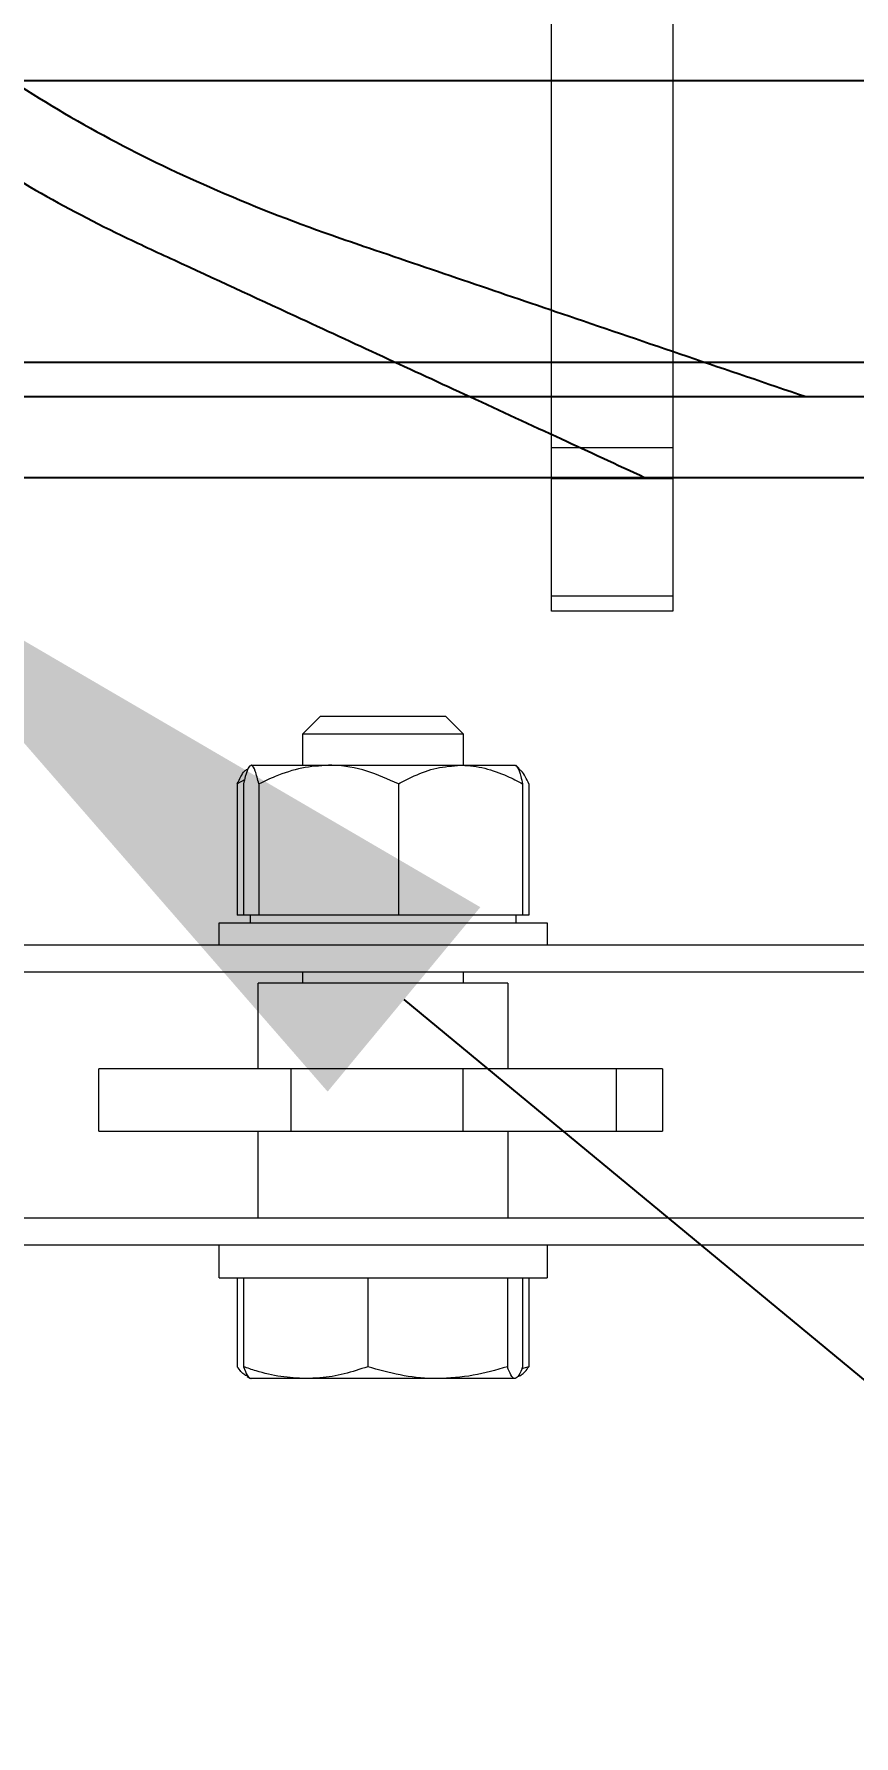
# Model space of a CAD drawing. Header units: feet. Extents: x -21 to 5170, y -254 to 1413.
# Drawn here: x 1855.72 to 1859.1, y 54.49 to 61.5 of the extents above; entities that cross this region are included whole.
import ezdxf
from ezdxf import colors
from ezdxf.entities.mleader import LeaderData, LeaderLine
from ezdxf.lldxf.tags import DXFTag
from ezdxf.math import Vec2, Vec3

# ---------------------------------------------------------------- set-up
doc = ezdxf.new("R2010")
doc.units = ezdxf.units.FT
doc.header["$MEASUREMENT"] = 0
for name, color, linetype in [('ATI CENTER SUPPORT', 7, 'Continuous'), ('DC FEEEDERS', 1, 'Continuous'), ('G-ANNO-TEXT', 1, 'Continuous'), ('PV-AG-DC1', 142, 'DC1'), ('WIRE MANAGEMENT', 4, 'Continuous')]:
    doc.layers.add(name, color=color, linetype=linetype)
doc.styles.add('NEI-A', font='arial.ttf')
tags = doc.linetypes.add('DC1', pattern='A,0.176989,-0.035266,["DC1",NEI-A,S=0.1,R=0,X=0,Y=-0.05],-0.314734,0.176989', length=0.703978).pattern_tags.tags
tags[6] = DXFTag(74, 10)

msp = doc.modelspace()

# ---------------------------------------------------------------- linework, layer by layer
at = {"layer": 'DC FEEEDERS'}
for points in [[(1852.42153, 61.30476), (2087.77006, 61.30476)], [(1852.42153, 60.14476), (2087.77006, 60.14476)]]:
    msp.add_lwpolyline(points, dxfattribs=at)
at = {"layer": 'PV-AG-DC1', "flags": 128}
for points in [[(1852.42153, 60.00291), (2087.77006, 60.00291)], [(1852.42153, 59.67045), (2087.77006, 59.67045)]]:
    msp.add_lwpolyline(points, dxfattribs=at)
at = {"layer": 'PV-AG-DC1'}
for points, knots in [([(1852.42153, 69.78642), (1852.52235, 68.82323), (1852.65729, 67.83961), (1852.95895, 66.2223), (1853.0924, 65.60398), (1853.47654, 64.28063), (1853.74335, 63.58056), (1854.31868, 62.59835), (1854.55629, 62.26897), (1855.06104, 61.7335), (1855.31618, 61.51671), (1855.86073, 61.14947), (1856.14962, 60.99601), (1856.61259, 60.79304), (1856.78017, 60.72762), (1856.95018, 60.66783), (1857.0007, 60.65006), (1857.05144, 60.63279), (1857.10218, 60.61552), (1857.3765, 60.52214), (1857.65082, 60.42875), (1857.92514, 60.33537), (1858.25069, 60.22455), (1858.57624, 60.11373), (1858.90178, 60.00291)], [5.1545752, 5.1545752, 5.1545752, 5.1545752, 7.9899379, 7.9899379, 9.6765806, 9.6765806, 11.6858612, 11.6858612, 12.7996381, 12.7996381, 13.7036105, 13.7036105, 14.6075829, 14.6075829, 15.1058256, 15.1058256, 15.1058256, 15.2539006, 15.2539006, 15.2539006, 16.0544781, 16.0544781, 16.0544781, 17.004551, 17.004551, 17.004551, 17.004551]), ([(1852.42153, 67.31546), (1852.45239, 67.1336), (1852.4849, 66.95077), (1852.62928, 66.17638), (1852.75993, 65.56715), (1853.12854, 64.27594), (1853.37823, 63.59495), (1853.92876, 62.58715), (1854.16861, 62.22756), (1854.71363, 61.60004), (1855.01487, 61.3271), (1855.58017, 60.9329), (1855.82816, 60.79121), (1856.08228, 60.66783), (1856.15432, 60.63286), (1856.22686, 60.59935), (1856.29939, 60.56584), (1856.4657, 60.48902), (1856.63201, 60.41219), (1856.79832, 60.33537), (1857.03822, 60.22455), (1857.27812, 60.11373), (1857.51803, 60.00291), (1857.64363, 59.94489), (1857.76924, 59.88686), (1857.89485, 59.82884), (1858.00914, 59.77604), (1858.12344, 59.72324), (1858.23774, 59.67045)], [7.4787728, 7.4787728, 7.4787728, 7.4787728, 7.9877747, 7.9877747, 9.6227732, 9.6227732, 11.503335, 11.503335, 12.6223337, 12.6223337, 13.6409475, 13.6409475, 14.3830075, 14.3830075, 14.3830075, 14.5933778, 14.5933778, 14.5933778, 15.0757196, 15.0757196, 15.0757196, 15.7715112, 15.7715112, 15.7715112, 16.1358044, 16.1358044, 16.1358044, 16.4673028, 16.4673028, 16.4673028, 16.4673028])]:
    msp.add_open_spline(points, degree=3, knots=knots, dxfattribs=at)
at = {"layer": 'WIRE MANAGEMENT', "color": 4, "linetype": 'Continuous', "lineweight": 18, "elevation": 0.11854, "flags": 128}
for points in [[(1858.35417, 59.79258), (1857.85417, 59.79258)], [(1858.35417, 59.66452), (1857.85417, 59.66452)]]:
    msp.add_lwpolyline(points, dxfattribs=at)

# ---------------------------------------------------------------- leaders
at = {"layer": 'G-ANNO-TEXT'}
ml = msp.add_multileader_mtext('Standard', dxfattribs=at)
ml.set_content('(TYP.) DC STRINGS FROM TRACKER TABLES ', color=256, style='NEI-A')
ml.set_leader_properties()
ml.build(insert=Vec2(0, 0))
ml.multileader.update_dxf_attribs({"dogleg_length": 0.89968, "arrow_head_size": 3})
ctx = ml.context
ctx.base_point, ctx.char_height, ctx.arrow_head_size, ctx.landing_gap_size, ctx.plane_origin = Vec3(1874.6988, 43.81809), 2, 3, 1.53573, Vec3(1922.73585, 88.3542)
notes = []
notes.append((ctx, [(0, (1, 1, 0), (1873.79912, 43.81809), (1, 0), 0.89968, [(0, [(1854.93558, 59.43313)], 0, [])])]))
ctx.mtext.insert, ctx.mtext.width, ctx.mtext.flow_direction = Vec3(1876.23453, 44.83514), 33.7171351, 5
ctx.mtext.has_bg_fill, ctx.mtext.bg_color, ctx.mtext.bg_scale_factor, ctx.mtext.bg_transparency, ctx.mtext.use_window_bg_color = 1, -1073741824, 1.5, 0, 1
for ctx, leaders in notes:
    for number, flags, end, landing, length, lines in leaders:
        leader = LeaderData()
        leader.index, (leader.has_last_leader_line, leader.has_dogleg_vector, leader.attachment_direction) = number, flags
        leader.last_leader_point, leader.dogleg_vector, leader.dogleg_length = Vec3(end), Vec3(landing), length
        for number, points, colour, breaks in lines:
            line = LeaderLine()
            line.index, line.vertices, line.color, line.breaks = number, Vec3.list(points), colors.encode_raw_color(colour), breaks
            leader.lines.append(line)
        ctx.leaders.append(leader)

# ---------------------------------------------------------------- next in the draw order: linework, layer by layer
at = {"layer": 'ATI CENTER SUPPORT', "color": 8, "linetype": 'Continuous', "lineweight": 15}
for p, q in [((1856.8302, 58.614), (1856.90322, 58.68702)), ((1856.90322, 58.68702), (1857.41748, 58.68702)), ((1857.41748, 58.68702), (1857.4905, 58.61399)), ((1856.83019, 58.48456), (1856.8302, 58.614)), ((1856.8302, 58.614), (1857.4905, 58.61399)), ((1857.4905, 58.61399), (1857.4905, 58.48455)), ((1856.61693, 58.48456), (1856.93582, 58.48456)), ((1856.93582, 58.48456), (1857.47923, 58.48455)), ((1857.47923, 58.48455), (1857.70622, 58.48455)), ((1857.70649, 58.48455), (1857.72142, 58.47092)), ((1856.5895, 58.4241), (1856.55968, 58.40742)), ((1856.55968, 58.40742), (1856.55968, 57.86745)), ((1856.58548, 58.40742), (1856.58548, 57.86745)), ((1856.64838, 58.40742), (1856.64838, 57.86745)), ((1857.22325, 58.40742), (1857.22325, 57.86745)), ((1857.73522, 58.40741), (1857.73521, 57.86745)), ((1857.76102, 58.40741), (1857.76101, 57.86745)), ((1856.48513, 57.74449), (1856.48513, 57.83557)), ((1856.48513, 57.83557), (1857.83556, 57.83556)), ((1856.58548, 57.86745), (1856.55968, 57.86745)), ((1856.61693, 57.86745), (1856.58548, 57.86745)), ((1856.6142, 57.83557), (1856.6142, 57.86745)), ((1856.64838, 57.86745), (1856.61693, 57.86745)), ((1857.73521, 57.86745), (1856.64838, 57.86745)), ((1857.70649, 57.86745), (1857.70649, 57.83556)), ((1857.76101, 57.86745), (1857.73521, 57.86745)), ((1857.83556, 57.83556), (1857.83556, 57.74448)), ((1854.30629, 57.7445), (1874.71674, 57.74438)), ((1854.30629, 57.63315), (1874.71674, 57.63303)), ((1856.83019, 57.58762), (1856.83019, 57.63313)), ((1857.4905, 57.63313), (1857.4905, 57.58762)), ((1856.64609, 57.23484), (1856.64609, 57.58762)), ((1857.6746, 57.58761), (1856.64609, 57.58762)), ((1857.6746, 57.58761), (1857.67459, 57.23483)), ((1855.99008, 56.97772), (1855.99008, 57.23484)), ((1858.31057, 57.23483), (1855.99008, 57.23484)), ((1856.78115, 57.23484), (1856.78115, 56.97771)), ((1857.48972, 56.97771), (1857.48972, 57.23484)), ((1858.11972, 57.23483), (1858.11972, 56.9777)), ((1858.31057, 57.23483), (1858.31057, 56.9777)), ((1855.99008, 56.97772), (1858.31057, 56.9777)), ((1856.64608, 56.62082), (1856.64609, 56.97771)), ((1857.67459, 56.97771), (1857.67459, 56.62081)), ((1854.30629, 56.62083), (1874.71674, 56.62071)), ((1854.30629, 56.50948), (1874.71674, 56.50936)), ((1856.48512, 56.37287), (1856.48512, 56.50947)), ((1857.83555, 56.50946), (1857.83555, 56.37287)), ((1856.48512, 56.37287), (1857.83555, 56.37287)), ((1856.55967, 56.37286), (1856.55967, 56.00715)), ((1856.58547, 56.37286), (1856.58547, 56.00715)), ((1857.09743, 56.37286), (1857.09744, 56.00715)), ((1857.6723, 56.37286), (1857.6723, 56.00715)), ((1857.7352, 56.37286), (1857.73521, 56.00715)), ((1857.761, 56.37286), (1857.76101, 56.00715)), ((1856.60038, 55.96635), (1856.6142, 55.95837)), ((1857.70375, 55.95837), (1856.61446, 55.95837)), ((1857.76101, 56.00715), (1857.73118, 55.99792))]:
    msp.add_line(p, q, dxfattribs=at)
for points, knots in [([(1856.55968, 58.40742), (1856.56953, 58.4285), (1856.58298, 58.4573), (1856.59753, 58.46619), (1856.60142, 58.46857)], [0, 0, 0, 0, 0.7321112, 1, 1, 1, 1]), ([(1856.61693, 58.48456), (1856.6129, 58.48209), (1856.6047, 58.47707), (1856.59421, 58.44515), (1856.58793, 58.41801), (1856.58548, 58.40742)], [0, 0, 0, 0, 0.3706768, 0.754275, 1, 1, 1, 1]), ([(1856.64838, 58.40742), (1856.64373, 58.42677), (1856.63426, 58.46616), (1856.62338, 58.48389), (1856.61756, 58.48449), (1856.61693, 58.48456)], [0, 0, 0, 0, 0.4629801, 0.9424363, 1, 1, 1, 1]), ([(1856.93582, 58.48456), (1856.89897, 58.48209), (1856.82399, 58.47707), (1856.72815, 58.44515), (1856.67078, 58.41801), (1856.64838, 58.40742)], [0, 0, 0, 0, 0.3706763, 0.7542738, 1, 1, 1, 1]), ([(1857.22325, 58.40742), (1857.18074, 58.42677), (1857.0942, 58.46615), (1856.99482, 58.48389), (1856.94153, 58.48449), (1856.93582, 58.48456)], [0, 0, 0, 0, 0.4629865, 0.9424414, 1, 1, 1, 1]), ([(1857.22325, 58.40742), (1857.24496, 58.4189), (1857.29602, 58.4459), (1857.38146, 58.47721), (1857.44634, 58.48208), (1857.47923, 58.48455)], [0, 0, 0, 0, 0.2671855, 0.6284493, 1, 1, 1, 1]), ([(1857.47923, 58.48455), (1857.48152, 58.48454), (1857.5149, 58.48435), (1857.58035, 58.47504), (1857.66351, 58.44558), (1857.71409, 58.41866), (1857.73522, 58.40741)], [0, 0, 0, 0, 0.0258494, 0.377445, 0.7399268, 1, 1, 1, 1]), ([(1857.70376, 58.48455), (1857.70779, 58.48209), (1857.716, 58.47707), (1857.72648, 58.44514), (1857.73276, 58.41801), (1857.73522, 58.40741)], [0, 0, 0, 0, 0.3706757, 0.7542745, 1, 1, 1, 1]), ([(1857.76102, 58.40741), (1857.75117, 58.4285), (1857.73772, 58.45729), (1857.72317, 58.46618), (1857.71927, 58.46856)], [0, 0, 0, 0, 0.73211403, 1, 1, 1, 1]), ([(1856.60142, 55.96816), (1856.59785, 55.96955), (1856.58367, 55.97505), (1856.56994, 55.99341), (1856.55967, 56.00715)], [0, 0, 0, 0, 0.2518812, 1, 1, 1, 1]), ([(1856.84146, 55.95837), (1856.8073, 55.96004), (1856.73846, 55.96342), (1856.65319, 55.98425), (1856.60262, 56.00135), (1856.58547, 56.00715)], [0, 0, 0, 0, 0.3942905, 0.7946025, 1, 1, 1, 1]), ([(1856.58547, 56.00715), (1856.59058, 55.99351), (1856.60089, 55.966), (1856.61155, 55.96093), (1856.61692, 55.95837)], [0, 0, 0, 0, 0.4954583, 1, 1, 1, 1]), ([(1857.09744, 56.00715), (1857.06524, 55.99666), (1857.00054, 55.97558), (1856.91446, 55.96051), (1856.86115, 55.95895), (1856.84146, 55.95837)], [0, 0, 0, 0, 0.3844121, 0.7725445, 1, 1, 1, 1]), ([(1857.38487, 55.95837), (1857.37806, 55.95843), (1857.32646, 55.95887), (1857.22918, 55.96952), (1857.14162, 55.99453), (1857.09744, 56.00715)], [0, 0, 0, 0, 0.0700993, 0.5307879, 1, 1, 1, 1]), ([(1857.6723, 56.00715), (1857.62562, 55.99352), (1857.53141, 55.966), (1857.43401, 55.96093), (1857.38487, 55.95837)], [0, 0, 0, 0, 0.4954546, 1, 1, 1, 1]), ([(1857.70375, 55.95837), (1857.70301, 55.95843), (1857.69737, 55.95887), (1857.68672, 55.96953), (1857.67714, 55.99454), (1857.6723, 56.00715)], [0, 0, 0, 0, 0.0700991, 0.5307895, 1, 1, 1, 1]), ([(1857.73521, 56.00715), (1857.7301, 55.99352), (1857.71979, 55.966), (1857.70913, 55.96093), (1857.70375, 55.95837)], [0, 0, 0, 0, 0.4954574, 1, 1, 1, 1]), ([(1857.71925, 55.96817), (1857.72282, 55.96956), (1857.737, 55.97506), (1857.75073, 55.99342), (1857.76101, 56.00715)], [0, 0, 0, 0, 0.2518812, 1, 1, 1, 1])]:
    msp.add_open_spline(points, degree=3, knots=knots, dxfattribs=at)
at = {"layer": 'WIRE MANAGEMENT', "color": 4, "linetype": 'Continuous', "lineweight": 18, "elevation": 0.11854, "flags": 128}
for points in [[(1857.85417, 59.11993), (1857.85417, 67.51993)], [(1858.35417, 67.51993), (1858.35417, 59.11993)], [(1858.35417, 59.18101), (1857.85417, 59.18101)], [(1858.35417, 59.11993), (1857.85417, 59.11993)]]:
    msp.add_lwpolyline(points, dxfattribs=at)

doc.saveas('drawing.dxf')
